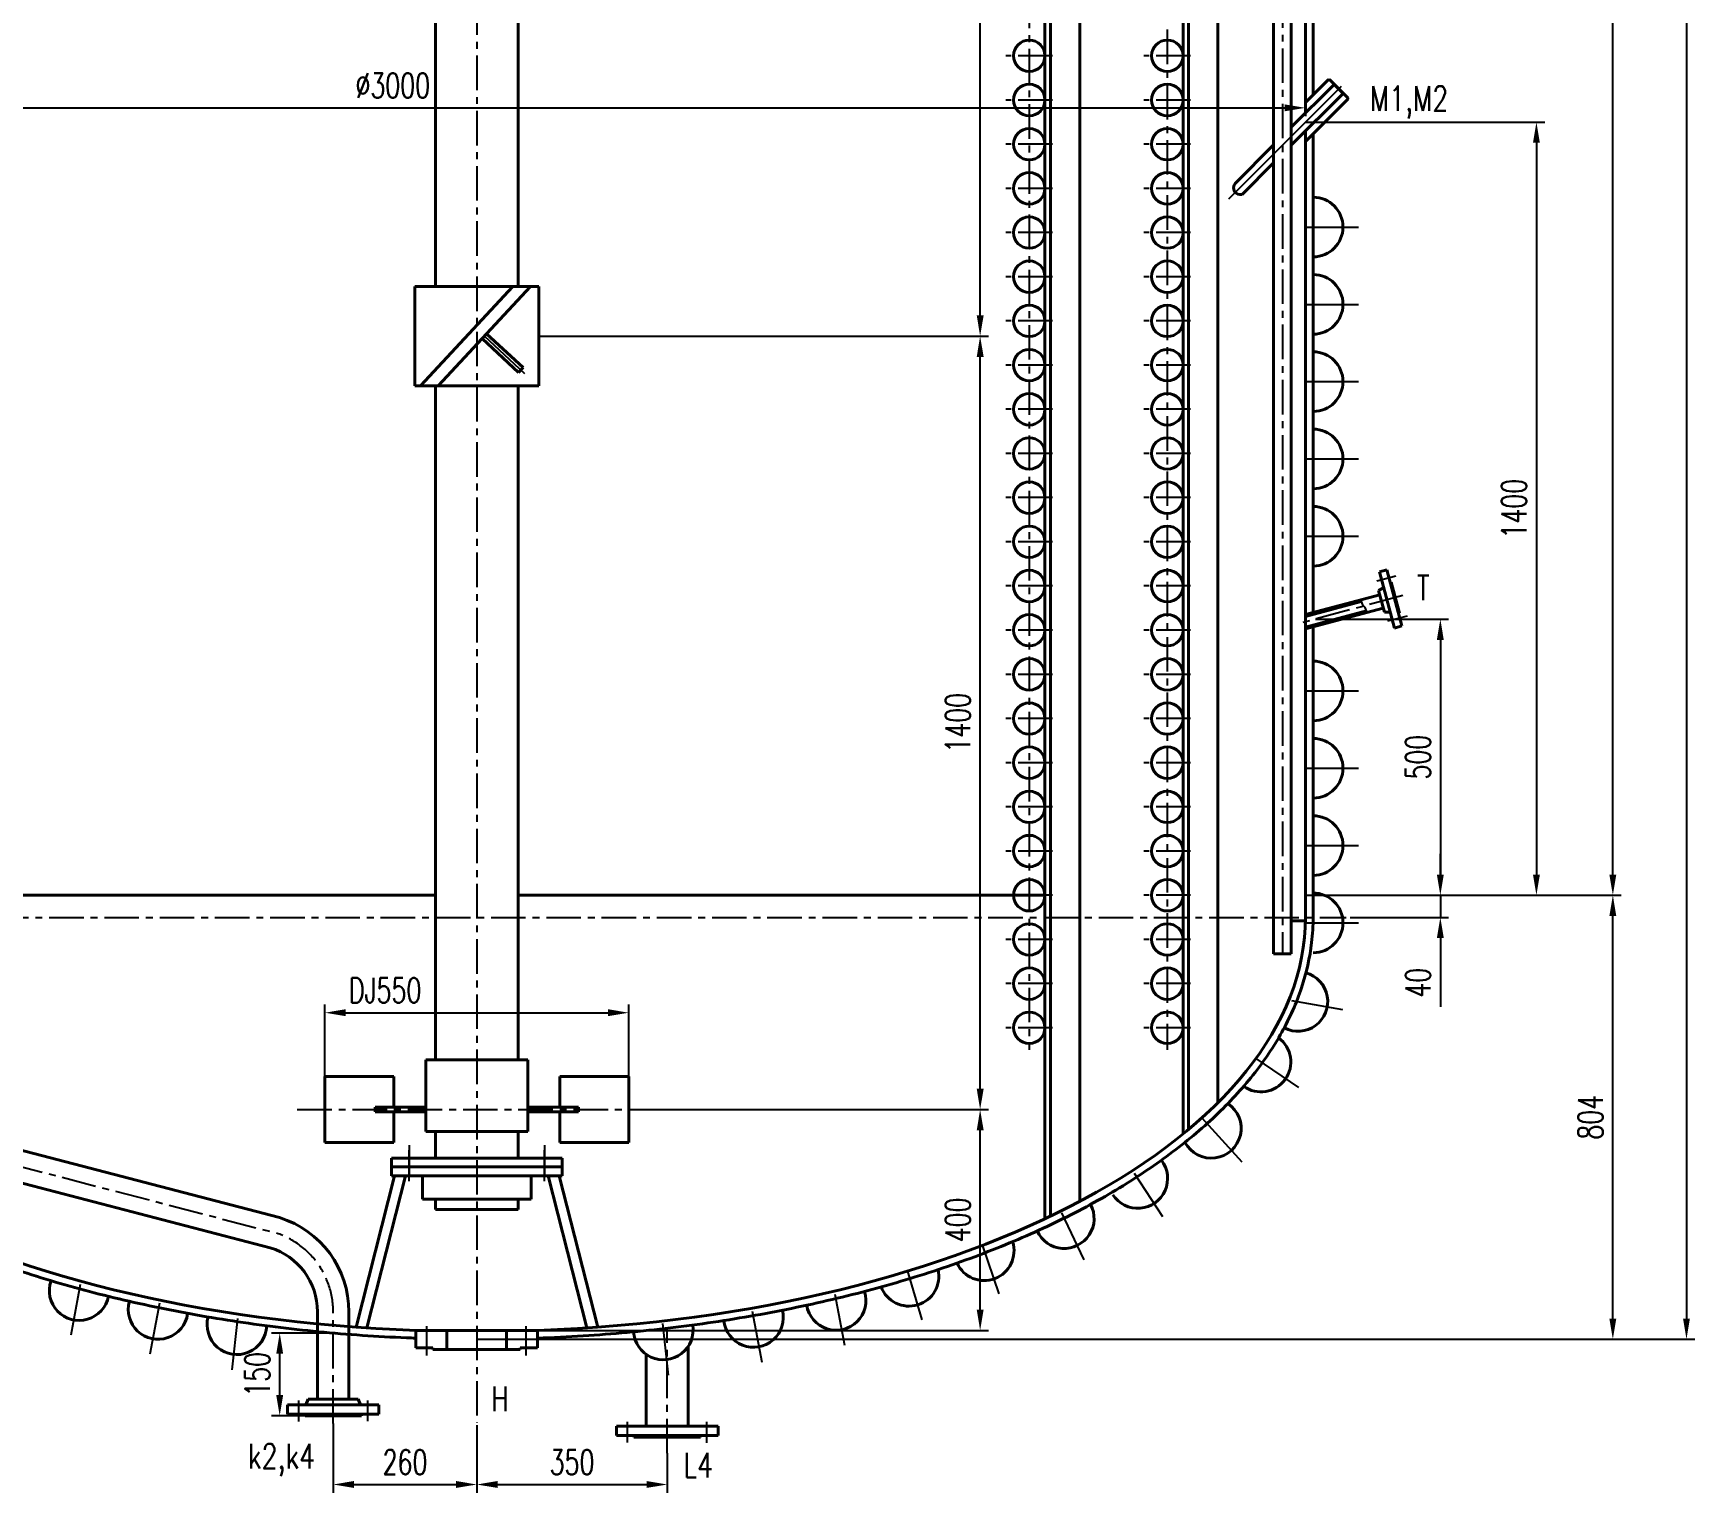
# Model space of a CAD drawing. Extents: x -25301 to -330, y -13680 to -1065.
# Drawn here: x -23487 to -20479, y -9254 to -6611 of the extents above; entities that cross this region are included whole.
import ezdxf
from ezdxf.enums import TextEntityAlignment as Align

# ---------------------------------------------------------------- set-up
doc = ezdxf.new("R2010")
doc.units = 0
doc.header["$LTSCALE"] = 50
doc.header["$MEASUREMENT"] = 0
doc.linetypes.add('CENTER', pattern=[2, 1.25, -0.25, 0.25, -0.25])
doc.layers.get('0').update_dxf_attribs({"linetype": 'CONTINUOUS'})
doc.layers.get('DEFPOINTS').update_dxf_attribs({"linetype": 'CONTINUOUS'})
doc.layers.add('1', color=7, linetype='CONTINUOUS', lineweight=40)
doc.layers.add('2', color=1, linetype='CONTINUOUS', lineweight=40)
doc.layers.add('3', color=3, linetype='CENTER')
doc.styles.add('HZ', font='romans.shx', dxfattribs={"width": 0.7, "bigfont": 'hz1.shx'})
doc.styles.add('HZ1', font='romans.shx', dxfattribs={"width": 0.7, "bigfont": 'hz1.shx'})
doc.dimstyles.new('STANDARD$0', dxfattribs={"dimscale": 15, "dimtxt": 3, "dimasz": 2.5, "dimexe": 1, "dimexo": 0, "dimgap": 1.2, "dimtad": 1, "dimdec": 0, "dimzin": 0, "dimdsep": 46, "dimtxsty": 'HZ1', "dimcen": 0, "dimclrd": 7, "dimclre": 7, "dimclrt": 7, "dimadec": 0, "dimazin": 0, "dimtfac": 1.6, "dimtdec": 0, "dimtmove": 0, "dimatfit": 3, "dimfxl": 1, "dimtolj": 1, "dimtzin": 0, "dimarcsym": 0})

# ---------------------------------------------------------------- blocks, each defined once
blk = doc.blocks.new('*D7')
at = {"color": 7, "linetype": 'ByBlock', "lineweight": -2}
for p, q in [((-21169.6, -4571.8), (-20612, -4571.8)), ((-20627, -8134.3), (-20627, -4609.3)), ((-21024.7, -8171.8), (-20612, -8171.8))]:
    blk.add_line(p, q, dxfattribs=at)
at = {"color": 7, "linetype": 'ByBlock'}
for points in [[(-20633.3, -4609.3), (-20620.8, -4609.3), (-20627, -4571.8)], [(-20633.3, -8134.3), (-20620.8, -8134.3), (-20627, -8171.8)]]:
    blk.add_solid(points, dxfattribs=at)
at = {"layer": 'DEFPOINTS', "color": 0, "linetype": 'ByBlock'}
for p in [(-21169.6, -4571.8), (-20627, -4571.8), (-21024.7, -8171.8)]:
    blk.add_point(p, dxfattribs=at)
at = {"color": 7, "linetype": 'ByBlock', "insert": (-20667.5, -6371.8), "char_height": 45, "attachment_point": 5, "rotation": 90, "style": 'HZ1'}
blk.add_mtext('\\A1;3600', dxfattribs=at)
blk = doc.blocks.new('*D9')
at = {"color": 7, "lineweight": -2}
for p, q in [((-20689.8, -8171.8), (-20612, -8171.8)), ((-20627, -8938.3), (-20627, -8209.3)), ((-22683.6, -8975.8), (-20612, -8975.8))]:
    blk.add_line(p, q, dxfattribs=at)
at = {"color": 7}
for points in [[(-20633.3, -8209.3), (-20620.8, -8209.3), (-20627, -8171.8)], [(-20633.3, -8938.3), (-20620.8, -8938.3), (-20627, -8975.8)]]:
    blk.add_solid(points, dxfattribs=at)
at = {"layer": 'DEFPOINTS', "color": 0}
for p in [(-20689.8, -8171.8), (-20627, -8171.8), (-22683.6, -8975.8)]:
    blk.add_point(p, dxfattribs=at)
at = {"color": 7, "insert": (-20667.5, -8573.8), "char_height": 45, "attachment_point": 5, "rotation": 90, "style": 'HZ1'}
blk.add_mtext('\\A1;804', dxfattribs=at)
blk = doc.blocks.new('*D10')
at = {"color": 7, "lineweight": -2}
for p, q in [((-22358.6, -8559.8), (-21757.4, -8559.8)), ((-21772.4, -8922.3), (-21772.4, -8597.3)), ((-22683.6, -8959.8), (-21757.4, -8959.8))]:
    blk.add_line(p, q, dxfattribs=at)
at = {"color": 7}
for points in [[(-21778.6, -8597.3), (-21766.1, -8597.3), (-21772.4, -8559.8)], [(-21778.6, -8922.3), (-21766.1, -8922.3), (-21772.4, -8959.8)]]:
    blk.add_solid(points, dxfattribs=at)
at = {"layer": 'DEFPOINTS', "color": 0}
for p in [(-22358.6, -8559.8), (-21772.4, -8559.8), (-22683.6, -8959.8)]:
    blk.add_point(p, dxfattribs=at)
at = {"color": 7, "insert": (-21812.9, -8759.8), "char_height": 45, "attachment_point": 5, "rotation": 90, "style": 'HZ1'}
blk.add_mtext('\\A1;400', dxfattribs=at)
blk = doc.blocks.new('*D11')
at = {"color": 7, "lineweight": -2}
for p, q in [((-22683.6, -9192.6), (-22683.6, -9253.8)), ((-22338.9, -9182.2), (-22338.9, -9253.8)), ((-22646.1, -9238.8), (-22376.4, -9238.8))]:
    blk.add_line(p, q, dxfattribs=at)
at = {"color": 7}
for points in [[(-22646.1, -9232.5), (-22646.1, -9245), (-22683.6, -9238.8)], [(-22376.4, -9232.5), (-22376.4, -9245), (-22338.9, -9238.8)]]:
    blk.add_solid(points, dxfattribs=at)
at = {"layer": 'DEFPOINTS', "color": 0}
for p in [(-22683.6, -9192.6), (-22338.9, -9182.2), (-22338.9, -9238.8)]:
    blk.add_point(p, dxfattribs=at)
at = {"color": 7, "insert": (-22511.2, -9198.3), "char_height": 45, "attachment_point": 5, "style": 'HZ1'}
blk.add_mtext('\\A1;350', dxfattribs=at)
blk = doc.blocks.new('*D12')
at = {"color": 7, "lineweight": -2}
for p, q in [((-22943.6, -9128.5), (-22943.6, -9253.8)), ((-22683.6, -9131.5), (-22683.6, -9253.8)), ((-22906.1, -9238.8), (-22721.1, -9238.8))]:
    blk.add_line(p, q, dxfattribs=at)
at = {"color": 7}
for points in [[(-22906.1, -9232.5), (-22906.1, -9245), (-22943.6, -9238.8)], [(-22721.1, -9232.5), (-22721.1, -9245), (-22683.6, -9238.8)]]:
    blk.add_solid(points, dxfattribs=at)
at = {"layer": 'DEFPOINTS', "color": 0}
for p in [(-22943.6, -9128.5), (-22683.6, -9131.5), (-22683.6, -9238.8)]:
    blk.add_point(p, dxfattribs=at)
at = {"color": 7, "insert": (-22813.6, -9198.3), "char_height": 45, "attachment_point": 5, "style": 'HZ1'}
blk.add_mtext('\\A1;260', dxfattribs=at)
blk = doc.blocks.new('*D13')
at = {"color": 7, "lineweight": -2}
for p, q in [((-22943.6, -8964.5), (-23055.4, -8964.5)), ((-23040.4, -9076.9), (-23040.4, -9002)), ((-22943.6, -9114.4), (-23055.4, -9114.4))]:
    blk.add_line(p, q, dxfattribs=at)
at = {"color": 7}
for points in [[(-23046.7, -9002), (-23034.2, -9002), (-23040.4, -8964.5)], [(-23046.7, -9076.9), (-23034.2, -9076.9), (-23040.4, -9114.4)]]:
    blk.add_solid(points, dxfattribs=at)
at = {"layer": 'DEFPOINTS', "color": 0}
for p in [(-23040.4, -8964.5), (-22943.6, -8964.5), (-22943.6, -9114.4)]:
    blk.add_point(p, dxfattribs=at)
at = {"color": 7, "insert": (-23080.9, -9039.4), "char_height": 45, "attachment_point": 5, "rotation": 90, "style": 'HZ1'}
blk.add_mtext('\\A1;150', dxfattribs=at)
blk = doc.blocks.new('*D14')
at = {"color": 7, "linetype": 'ByBlock', "lineweight": -2}
for p, q in [((-24183.6, -6621.4), (-24183.6, -6761)), ((-21183.6, -6621.4), (-21183.6, -6761)), ((-24146.1, -6746), (-21221.1, -6746))]:
    blk.add_line(p, q, dxfattribs=at)
at = {"color": 7, "linetype": 'ByBlock'}
for points in [[(-24146.1, -6739.7), (-24146.1, -6752.2), (-24183.6, -6746)], [(-21221.1, -6739.7), (-21221.1, -6752.2), (-21183.6, -6746)]]:
    blk.add_solid(points, dxfattribs=at)
at = {"layer": 'DEFPOINTS', "color": 0, "linetype": 'ByBlock'}
for p in [(-24183.6, -6621.4), (-21183.6, -6621.4), (-21183.6, -6746)]:
    blk.add_point(p, dxfattribs=at)
at = {"color": 7, "linetype": 'ByBlock', "insert": (-22835.7, -6705.5), "char_height": 45, "attachment_point": 5, "style": 'HZ1'}
blk.add_mtext('\\A1;%%c3000', dxfattribs=at)
blk = doc.blocks.new('*D16')
at = {"color": 7, "lineweight": -2}
for p, q in [((-22571.1, -7159.4), (-21757.4, -7159.4)), ((-21772.4, -8522.3), (-21772.4, -7196.9)), ((-22358.6, -8559.8), (-21757.4, -8559.8))]:
    blk.add_line(p, q, dxfattribs=at)
at = {"color": 7}
for points in [[(-21778.6, -7196.9), (-21766.1, -7196.9), (-21772.4, -7159.4)], [(-21778.6, -8522.3), (-21766.1, -8522.3), (-21772.4, -8559.8)]]:
    blk.add_solid(points, dxfattribs=at)
at = {"layer": 'DEFPOINTS', "color": 0}
for p in [(-22571.1, -7159.4), (-21772.4, -7159.4), (-22358.6, -8559.8)]:
    blk.add_point(p, dxfattribs=at)
at = {"color": 7, "insert": (-21812.9, -7859.6), "char_height": 45, "attachment_point": 5, "rotation": 90, "style": 'HZ1'}
blk.add_mtext('\\A1;1400', dxfattribs=at)
blk = doc.blocks.new('*D17')
at = {"color": 7, "lineweight": -2}
for p, q in [((-20939.3, -8134.3), (-20939.3, -8096.8)), ((-21183.6, -8171.8), (-20924.3, -8171.8)), ((-20939.3, -8171.8), (-20939.3, -8211.8)), ((-21102.4, -8211.8), (-20924.3, -8211.8)), ((-20939.3, -8249.3), (-20939.3, -8373.8))]:
    blk.add_line(p, q, dxfattribs=at)
at = {"color": 7}
for points in [[(-20945.6, -8134.3), (-20933.1, -8134.3), (-20939.3, -8171.8)], [(-20945.6, -8249.3), (-20933.1, -8249.3), (-20939.3, -8211.8)]]:
    blk.add_solid(points, dxfattribs=at)
at = {"layer": 'DEFPOINTS', "color": 0}
for p in [(-21183.6, -8171.8), (-21102.4, -8211.8), (-20939.3, -8211.8)]:
    blk.add_point(p, dxfattribs=at)
at = {"color": 7, "insert": (-20979.8, -8330.3), "char_height": 45, "attachment_point": 5, "rotation": 90, "style": 'HZ1'}
blk.add_mtext('\\A1;40', dxfattribs=at)
blk = doc.blocks.new('*D18')
at = {"color": 7, "linetype": 'ByBlock', "lineweight": -2}
for p, q in [((-21958.3, -5759.4), (-21757.4, -5759.4)), ((-21772.4, -7121.9), (-21772.4, -5796.9)), ((-22571.1, -7159.4), (-21757.4, -7159.4))]:
    blk.add_line(p, q, dxfattribs=at)
at = {"color": 7, "linetype": 'ByBlock'}
for points in [[(-21778.6, -5796.9), (-21766.1, -5796.9), (-21772.4, -5759.4)], [(-21778.6, -7121.9), (-21766.1, -7121.9), (-21772.4, -7159.4)]]:
    blk.add_solid(points, dxfattribs=at)
at = {"layer": 'DEFPOINTS', "color": 0, "linetype": 'ByBlock'}
for p in [(-21958.3, -5759.4), (-21772.4, -5759.4), (-22571.1, -7159.4)]:
    blk.add_point(p, dxfattribs=at)
at = {"color": 7, "linetype": 'ByBlock', "insert": (-21812.9, -6459.4), "char_height": 45, "attachment_point": 5, "rotation": 90, "style": 'HZ1'}
blk.add_mtext('\\A1;1400', dxfattribs=at)
blk = doc.blocks.new('*D37')
at = {"color": 7, "lineweight": -2}
for p, q in [((-21183.6, -6771.8), (-20750.4, -6771.8)), ((-20765.4, -6809.3), (-20765.4, -8134.3)), ((-21024.7, -8171.8), (-20750.4, -8171.8))]:
    blk.add_line(p, q, dxfattribs=at)
at = {"color": 7}
for points in [[(-20771.6, -6809.3), (-20759.1, -6809.3), (-20765.4, -6771.8)], [(-20771.6, -8134.3), (-20759.1, -8134.3), (-20765.4, -8171.8)]]:
    blk.add_solid(points, dxfattribs=at)
at = {"layer": 'DEFPOINTS', "color": 0}
for p in [(-21183.6, -6771.8), (-21024.7, -8171.8), (-20765.4, -8171.8)]:
    blk.add_point(p, dxfattribs=at)
at = {"color": 7, "insert": (-20805.9, -7471.8), "char_height": 45, "attachment_point": 5, "rotation": 90, "style": 'HZ1'}
blk.add_mtext('\\A1;1400', dxfattribs=at)
blk = doc.blocks.new('*D38')
at = {"color": 7, "lineweight": -2}
for p, q in [((-21165.6, -7671.8), (-20924.3, -7671.8)), ((-20939.3, -7709.3), (-20939.3, -8134.3)), ((-21053.9, -8171.8), (-20924.3, -8171.8))]:
    blk.add_line(p, q, dxfattribs=at)
at = {"color": 7}
for points in [[(-20945.6, -7709.3), (-20933.1, -7709.3), (-20939.3, -7671.8)], [(-20945.6, -8134.3), (-20933.1, -8134.3), (-20939.3, -8171.8)]]:
    blk.add_solid(points, dxfattribs=at)
at = {"layer": 'DEFPOINTS', "color": 0}
for p in [(-21165.6, -7671.8), (-21053.9, -8171.8), (-20939.3, -8171.8)]:
    blk.add_point(p, dxfattribs=at)
at = {"color": 7, "insert": (-20979.8, -7921.8), "char_height": 45, "attachment_point": 5, "rotation": 90, "style": 'HZ1'}
blk.add_mtext('\\A1;500', dxfattribs=at)
blk = doc.blocks.new('*D39')
at = {"color": 7, "lineweight": -2}
for p, q in [((-22958.6, -8499.8), (-22958.6, -8369.5)), ((-22921.1, -8384.5), (-22446.1, -8384.5)), ((-22408.6, -8499.8), (-22408.6, -8369.5))]:
    blk.add_line(p, q, dxfattribs=at)
at = {"color": 7}
for points in [[(-22921.1, -8378.2), (-22921.1, -8390.7), (-22958.6, -8384.5)], [(-22446.1, -8378.2), (-22446.1, -8390.7), (-22408.6, -8384.5)]]:
    blk.add_solid(points, dxfattribs=at)
at = {"layer": 'DEFPOINTS', "color": 0}
for p in [(-22408.6, -8384.5), (-22958.6, -8499.8), (-22408.6, -8499.8)]:
    blk.add_point(p, dxfattribs=at)
at = {"color": 7, "insert": (-22849.5, -8344), "char_height": 45, "attachment_point": 5, "style": 'HZ1'}
blk.add_mtext('\\A1;DJ550', dxfattribs=at)
blk = doc.blocks.new('*D41')
at = {"color": 7, "lineweight": -2}
for p, q in [((-22683.6, -1390.4), (-20478.7, -1390.4)), ((-20493.7, -1427.9), (-20493.7, -8938.3)), ((-22683.6, -8975.8), (-20478.7, -8975.8))]:
    blk.add_line(p, q, dxfattribs=at)
at = {"color": 7}
for points in [[(-20500, -1427.9), (-20487.5, -1427.9), (-20493.7, -1390.4)], [(-20500, -8938.3), (-20487.5, -8938.3), (-20493.7, -8975.8)]]:
    blk.add_solid(points, dxfattribs=at)
at = {"layer": 'DEFPOINTS', "color": 0}
for p in [(-22683.6, -1390.4), (-22683.6, -8975.8), (-20493.7, -8975.8)]:
    blk.add_point(p, dxfattribs=at)
at = {"color": 7, "insert": (-20534.2, -5183.1), "char_height": 45, "attachment_point": 5, "rotation": 90, "style": 'HZ1'}
blk.add_mtext('\\A1;~7585', dxfattribs=at)

msp = doc.modelspace()

# ---------------------------------------------------------------- linework, layer by layer
for p, q in [((-21322.5, -6910.7), (-21118.4, -6706.6)), ((-21183.6, -6754.1), (-21132, -6702.6)), ((-21183.6, -6789.5), (-21114.3, -6720.3)), ((-22596.5, -7227.5), (-22669.9, -7159.4))]:
    msp.add_line(p, q)
at = {"color": 1}
for p, q in [((-21140.1, -6694.5), (-21141.6, -6694.5)), ((-21131.7, -6703.7), (-21132, -6702.6)), ((-21115.4, -6720), (-21114.3, -6720.3)), ((-21106.2, -6728.4), (-21106.2, -6729.8))]:
    msp.add_line(p, q, dxfattribs=at)
for centre, radius, start, end in [((-21065.6, -7635.6), 17.8, 184.1759, 225.9247), ((-21085.8, -7658.4), 12.7, 352.5653, 52.1564)]:
    msp.add_arc(centre, radius, start, end)
at = {"layer": '1', "color": 1}
for p, q in [((-21241.1, -4538.5), (-21241.1, -8277.9)), ((-21209.1, -4538.5), (-21209.1, -8277.9)), ((-21183.6, -4531.8), (-21183.6, -6755.6)), ((-21169.6, -4531.8), (-21169.6, -6722.5)), ((-21655.1, -4800.3), (-21655.1, -8757.8)), ((-21645.1, -4800.3), (-21645.1, -8753)), ((-21592.1, -4800.3), (-21592.1, -8726.3)), ((-21405.1, -4800.3), (-21405.1, -8604.1)), ((-21395.1, -4800.3), (-21395.1, -8595.8)), ((-21342.1, -4800.3), (-21342.1, -8547.4)), ((-22758.6, -7069.4), (-22758.6, -5849.4)), ((-22608.6, -7069.4), (-22608.6, -5849.4)), ((-21131.7, -6703.7), (-21209.1, -6781.1)), ((-21183.6, -6736.5), (-21141.6, -6694.5)), ((-21106.2, -6728.4), (-21140.1, -6694.5)), ((-21131.7, -6703.7), (-21115.4, -6720)), ((-21115.4, -6720), (-21209.1, -6813.6)), ((-21183.6, -6807.2), (-21106.2, -6729.8)), ((-21183.6, -6788.1), (-21183.6, -8211.8)), ((-21169.6, -6793.2), (-21169.6, -7658.9)), ((-21241.1, -6813.1), (-21310.9, -6882.9)), ((-21241.1, -6845.6), (-21298.2, -6902.8)), ((-22758.6, -8469.8), (-22758.6, -7249.4)), ((-22608.6, -8469.8), (-22608.6, -7249.4)), ((-21169.6, -7684.8), (-21169.6, -8211.8)), ((-23712.1, -8171.8), (-22758.6, -8171.8)), ((-22608.6, -8171.8), (-21655.1, -8171.8)), ((-21209.1, -8218.1), (-21183.6, -8218.1)), ((-22776.1, -8469.8), (-22776.1, -8599.8)), ((-22776.1, -8469.8), (-22591.1, -8469.8)), ((-22591.1, -8469.8), (-22591.1, -8599.8)), ((-22958.6, -8499.8), (-22958.6, -8619.8)), ((-22958.6, -8499.8), (-22833.6, -8499.8)), ((-22833.6, -8499.8), (-22833.6, -8555.8)), ((-22533.6, -8499.8), (-22533.6, -8555.8)), ((-22408.6, -8499.8), (-22533.6, -8499.8)), ((-22408.6, -8499.8), (-22408.6, -8619.8)), ((-22867.9, -8555.8), (-22776.1, -8555.8)), ((-22867.9, -8555.8), (-22867.9, -8563.8)), ((-22867.9, -8563.8), (-22776.1, -8563.8)), ((-22833.6, -8563.8), (-22833.6, -8619.8)), ((-22499.3, -8555.8), (-22591.1, -8555.8)), ((-22499.3, -8563.8), (-22591.1, -8563.8)), ((-22533.6, -8563.8), (-22533.6, -8619.8)), ((-22499.3, -8555.8), (-22499.3, -8563.8)), ((-22776.1, -8599.8), (-22591.1, -8599.8)), ((-22958.6, -8619.8), (-22833.6, -8619.8)), ((-22408.6, -8619.8), (-22533.6, -8619.8))]:
    msp.add_line(p, q, dxfattribs=at)
for centre, start, end in [((-21169.6, -6961.8), 270, 90), ((-21169.6, -7101.8), 270, 90), ((-21169.6, -7241.8), 270, 90), ((-21169.6, -7381.8), 270, 90), ((-21169.6, -7521.8), 270, 90), ((-21169.6, -7801.8), 270, 90), ((-21169.6, -7941.8), 270, 90), ((-21169.6, -8081.8), 270, 90), ((-21169.6, -8221.8), 270, 90), ((-21197.2, -8364.2), 242.5476, 74.2877), ((-21264, -8473.8), 234.4365, 53.9601), ((-21353.9, -8593.9), 208.0207, 56.3202), ((-21487, -8684.7), 212.9405, 37.7492), ((-21620.1, -8757.3), 204.491, 28.3691), ((-21765.1, -8815.5), 204.4253, 17.7063), ((-23403.5, -8887.7), 160.6065, 349.0123), ((-21901.2, -8861.8), 200.8349, 13.074), ((-22033.1, -8905.5), 189.2657, 17.6128), ((-23260.5, -8921.8), 164.162, 351.3682), ((-22182.8, -8936.4), 185.8628, 14.1009), ((-23117.9, -8949.5), 164.5409, 357.5174), ((-22346, -8958.9), 183.6323, 9.4752)]:
    msp.add_arc(centre, 54, start, end, dxfattribs=at)
at = {"layer": '2'}
for p, q in [((-22796.1, -7069.4), (-22796.1, -7249.4)), ((-22796.1, -7069.4), (-22571.1, -7069.4)), ((-22785.4, -7249.4), (-22618.3, -7069.4)), ((-22753.5, -7249.4), (-22586.4, -7069.4)), ((-22571.1, -7069.4), (-22571.1, -7249.4)), ((-22599.9, -7216.3), (-22665.8, -7155)), ((-22608, -7225.1), (-22674, -7163.8)), ((-22608, -7225.1), (-22599.9, -7216.3)), ((-22796.1, -7249.4), (-22571.1, -7249.4)), ((-21036.2, -7582.8), (-21049.7, -7586.4)), ((-21049.7, -7586.4), (-21022.5, -7687.9)), ((-21036.2, -7582.8), (-21009, -7684.2)), ((-21028.2, -7605), (-21030.1, -7605.5)), ((-21028.2, -7605), (-21013.2, -7661)), ((-21049, -7627.7), (-21183.6, -7663.7)), ((-21082.9, -7639.8), (-21183.6, -7666.8)), ((-21042, -7615.4), (-21051.1, -7620.1)), ((-21051.1, -7620.1), (-21040.5, -7659.4)), ((-21042.6, -7651.8), (-21183.6, -7689.6)), ((-21073.2, -7656.9), (-21183.6, -7686.5)), ((-21030.3, -7658.9), (-21040.5, -7659.4)), ((-21013.2, -7661), (-21015.1, -7661.5)), ((-21009, -7684.2), (-21022.5, -7687.9)), ((-21209.1, -8277.9), (-21241.1, -8277.9)), ((-22758.6, -8599.8), (-22758.6, -8647.6)), ((-22608.6, -8599.8), (-22608.6, -8647.6)), ((-23564.2, -8619.2), (-23040.5, -8755.5)), ((-23712.1, -8639.6), (-23057.5, -8810)), ((-22529.3, -8647.6), (-22837.9, -8647.6)), ((-22837.9, -8647.6), (-22837.9, -8663.7)), ((-22529.3, -8647.6), (-22529.3, -8663.7)), ((-22832.8, -8679.8), (-22902.3, -8953.8)), ((-22812.8, -8679.8), (-22882.6, -8955.2)), ((-22556.1, -8663.7), (-22837.9, -8663.7)), ((-22529.3, -8663.7), (-22837.9, -8663.7)), ((-22837.9, -8679.8), (-22837.9, -8663.7)), ((-22529.3, -8679.8), (-22837.9, -8679.8)), ((-22782.1, -8679.8), (-22782.1, -8722.1)), ((-22585.1, -8679.8), (-22585.1, -8722.1)), ((-22554.4, -8679.8), (-22484.5, -8955.2)), ((-22534.4, -8679.8), (-22464.8, -8953.8)), ((-22529.3, -8679.8), (-22529.3, -8663.7)), ((-22585.1, -8722.1), (-22782.1, -8722.1)), ((-22758.6, -8722.1), (-22758.6, -8740.8)), ((-22608.6, -8722.1), (-22608.6, -8740.8)), ((-22758.6, -8740.8), (-22608.6, -8740.8)), ((-22972.1, -9084.1), (-22972.1, -8926)), ((-22915.1, -9084.1), (-22915.1, -8926)), ((-22794, -8959.8), (-22574, -8959.8)), ((-22794, -8991.6), (-22794, -8959.8)), ((-22737.6, -8959.8), (-22737.6, -8994.6)), ((-22629.6, -8959.8), (-22629.6, -8994.6)), ((-22574, -8991.6), (-22574, -8959.8)), ((-22794, -8991.6), (-22763, -8991.6)), ((-22763, -8994.6), (-22763, -8991.6)), ((-22605, -8991.6), (-22574, -8991.6)), ((-22605, -8994.6), (-22605, -8991.6)), ((-22300.9, -9133.2), (-22300.9, -8988.7)), ((-22763, -8994.6), (-22605, -8994.6)), ((-22376.9, -9133.2), (-22376.9, -9003.2)), ((-22861.1, -9094.4), (-23026.1, -9094.4)), ((-23026.1, -9111.4), (-23026.1, -9094.4)), ((-22861.1, -9111.4), (-23026.1, -9111.4)), ((-22994.6, -9114.4), (-22994.6, -9111.4)), ((-22993.3, -9094.4), (-22989, -9084.1)), ((-22989, -9084.1), (-22898.1, -9084.1)), ((-22893.9, -9094.4), (-22898.1, -9084.1)), ((-22892.6, -9114.4), (-22892.6, -9111.4)), ((-22861.1, -9111.4), (-22861.1, -9094.4)), ((-22892.6, -9114.4), (-22994.6, -9114.4)), ((-22430.9, -9150.2), (-22430.9, -9133.2)), ((-22430.9, -9133.2), (-22246.9, -9133.2)), ((-22246.9, -9150.2), (-22246.9, -9133.2)), ((-22430.9, -9150.2), (-22246.9, -9150.2)), ((-22399.4, -9153.2), (-22399.4, -9150.2)), ((-22399.4, -9153.2), (-22278.4, -9153.2)), ((-22278.4, -9153.2), (-22278.4, -9150.2))]:
    msp.add_line(p, q, dxfattribs=at)
for centre in [(-21683.6, -6651.8), (-21433.6, -6651.8), (-21683.6, -6731.8), (-21433.6, -6731.8), (-21683.6, -6811.8), (-21433.6, -6811.8), (-21683.6, -6891.8), (-21433.6, -6891.8), (-21683.6, -6971.8), (-21433.6, -6971.8), (-21683.6, -7051.8), (-21433.6, -7051.8), (-21683.6, -7131.8), (-21433.6, -7131.8), (-21683.6, -7211.8), (-21433.6, -7211.8), (-21683.6, -7291.8), (-21433.6, -7291.8), (-21683.6, -7371.8), (-21433.6, -7371.8), (-21683.6, -7451.8), (-21433.6, -7451.8), (-21683.6, -7531.8), (-21433.6, -7531.8), (-21683.6, -7611.8), (-21433.6, -7611.8), (-21683.6, -7691.8), (-21433.6, -7691.8), (-21683.6, -7771.8), (-21433.6, -7771.8), (-21683.6, -7851.8), (-21433.6, -7851.8), (-21683.6, -7931.8), (-21433.6, -7931.8), (-21683.6, -8011.8), (-21433.6, -8011.8), (-21683.6, -8091.8), (-21433.6, -8091.8), (-21683.6, -8171.8), (-21433.6, -8171.8), (-21683.6, -8251.8), (-21433.6, -8251.8), (-21683.6, -8331.8), (-21433.6, -8331.8), (-21683.6, -8411.8), (-21433.6, -8411.8)]:
    msp.add_circle(centre, 28.5, dxfattribs=at)
for centre, radius, start, end in [((-21301.2, -6890.7), 12.4, 141.1937, 283.5835), ((-23093.6, -8926), 178.5, 0, 72.707), ((-23093.6, -8926), 121.5, 0, 72.707)]:
    msp.add_arc(centre, radius, start, end, dxfattribs=at)
at = {"layer": '2', "extrusion": (0, 0, -1)}
msp.add_ellipse((-22683.6, -8211.8), major_axis=(-1500, 0), ratio=0.5, start_param=4.785498, end_param=6.283185, dxfattribs=at)
at = {"layer": '2'}
msp.add_ellipse((-22683.6, -8211.8), major_axis=(1500, 0), ratio=0.5, start_param=4.785498, end_param=6.283185, dxfattribs=at)
for points, knots in [([(-24197.6, -8211.8), (-24197.6, -8229.9), (-24196.3, -8247.9), (-24191.3, -8283.8), (-24187.6, -8301.8), (-24177.6, -8337.4), (-24171.4, -8355.1), (-24152.6, -8399.5), (-24138.4, -8425.9), (-24104.5, -8477.8), (-24084.9, -8503.3), (-24040.5, -8552.8), (-24015.7, -8576.9), (-23961.2, -8623.7), (-23931.5, -8646.2), (-23867.6, -8689.7), (-23833.4, -8710.5), (-23760.8, -8750.2), (-23722.4, -8769), (-23641.9, -8804.5), (-23599.8, -8821.2), (-23512.4, -8852.2), (-23467, -8866.6), (-23373.6, -8892.8), (-23325.5, -8904.6), (-23227, -8925.6), (-23176.7, -8934.8), (-23074.4, -8950.5), (-23022.4, -8957), (-22917.4, -8967.2), (-22864.4, -8970.9), (-22805.4, -8973.4), (-22799.7, -8973.6), (-22794, -8973.8)], [0, 0, 0, 0, 0.069542, 0.069542, 0.139085, 0.139085, 0.208627, 0.208627, 0.315082, 0.315082, 0.421536, 0.421536, 0.527991, 0.527991, 0.634445, 0.634445, 0.740899, 0.740899, 0.847354, 0.847354, 0.953808, 0.953808, 1.060263, 1.060263, 1.166717, 1.166717, 1.273171, 1.273171, 1.379626, 1.379626, 1.48608, 1.48608, 1.49745, 1.49745, 1.49745, 1.49745]), ([(-22574, -8973.8), (-22546.2, -8972.8), (-22518.5, -8971.4), (-22437.9, -8966.2), (-22385.2, -8961.4), (-22281.1, -8949), (-22229.8, -8941.3), (-22128.9, -8923.4), (-22079.4, -8913.2), (-21982.9, -8890), (-21935.8, -8877.1), (-21844.7, -8848.9), (-21800.6, -8833.6), (-21715.9, -8800.7), (-21675.3, -8783.1), (-21597.9, -8745.8), (-21561.2, -8726.2), (-21492.1, -8684.9), (-21459.7, -8663.3), (-21399.5, -8618.5), (-21371.8, -8595.3), (-21321.3, -8547.3), (-21298.6, -8522.7), (-21258.4, -8472.1), (-21241, -8446.2), (-21211.6, -8393.5), (-21199.7, -8366.7), (-21181.7, -8312.4), (-21175.5, -8285), (-21170.5, -8242.3), (-21169.6, -8227), (-21169.6, -8211.8)], [1.643564, 1.643564, 1.643564, 1.643564, 1.698989, 1.698989, 1.805443, 1.805443, 1.911898, 1.911898, 2.018352, 2.018352, 2.124806, 2.124806, 2.231261, 2.231261, 2.337715, 2.337715, 2.44417, 2.44417, 2.550624, 2.550624, 2.657078, 2.657078, 2.763533, 2.763533, 2.869987, 2.869987, 2.976441, 2.976441, 3.082896, 3.082896, 3.141593, 3.141593, 3.141593, 3.141593])]:
    msp.add_open_spline(points, degree=3, knots=knots, dxfattribs=at)
at = {"layer": '3'}
for p, q in [((-22683.6, -1351.4), (-22683.6, -9127)), ((-21225.1, -4538.5), (-21225.1, -8277.9)), ((-21433.6, -4704.4), (-21433.6, -8451.8)), ((-21683.6, -4739.4), (-21683.6, -8451.8)), ((-21641.3, -6651.8), (-21725.9, -6651.8)), ((-21391.3, -6651.8), (-21475.9, -6651.8)), ((-21641.3, -6731.8), (-21725.9, -6731.8)), ((-21391.3, -6731.8), (-21475.9, -6731.8)), ((-21641.3, -6811.8), (-21725.9, -6811.8)), ((-21391.3, -6811.8), (-21475.9, -6811.8)), ((-21641.3, -6891.8), (-21725.9, -6891.8)), ((-21391.3, -6891.8), (-21475.9, -6891.8)), ((-21641.3, -6971.8), (-21725.9, -6971.8)), ((-21391.3, -6971.8), (-21475.9, -6971.8)), ((-21641.3, -7051.8), (-21725.9, -7051.8)), ((-21391.3, -7051.8), (-21475.9, -7051.8)), ((-21641.3, -7131.8), (-21725.9, -7131.8)), ((-21391.3, -7131.8), (-21475.9, -7131.8)), ((-21641.3, -7211.8), (-21725.9, -7211.8)), ((-21391.3, -7211.8), (-21475.9, -7211.8)), ((-21641.3, -7291.8), (-21725.9, -7291.8)), ((-21391.3, -7291.8), (-21475.9, -7291.8)), ((-21641.3, -7371.8), (-21725.9, -7371.8)), ((-21391.3, -7371.8), (-21475.9, -7371.8)), ((-21641.3, -7451.8), (-21725.9, -7451.8)), ((-21391.3, -7451.8), (-21475.9, -7451.8)), ((-21641.3, -7531.8), (-21725.9, -7531.8)), ((-21391.3, -7531.8), (-21475.9, -7531.8)), ((-21019.7, -7593.9), (-21054.1, -7603.1)), ((-21641.3, -7611.8), (-21725.9, -7611.8)), ((-21391.3, -7611.8), (-21475.9, -7611.8)), ((-21007, -7629.3), (-21199, -7680.8)), ((-20999.6, -7666.2), (-21034.7, -7675.6)), ((-21641.3, -7691.8), (-21725.9, -7691.8)), ((-21391.3, -7691.8), (-21475.9, -7691.8)), ((-21641.3, -7771.8), (-21725.9, -7771.8)), ((-21391.3, -7771.8), (-21475.9, -7771.8)), ((-21641.3, -7851.8), (-21725.9, -7851.8)), ((-21391.3, -7851.8), (-21475.9, -7851.8)), ((-21641.3, -7931.8), (-21725.9, -7931.8)), ((-21391.3, -7931.8), (-21475.9, -7931.8)), ((-21641.3, -8011.8), (-21725.9, -8011.8)), ((-21391.3, -8011.8), (-21475.9, -8011.8)), ((-21641.3, -8091.8), (-21725.9, -8091.8)), ((-21391.3, -8091.8), (-21475.9, -8091.8)), ((-21641.3, -8171.8), (-21725.9, -8171.8)), ((-21391.3, -8171.8), (-21475.9, -8171.8)), ((-24257.7, -8211.8), (-21109.5, -8211.8)), ((-21641.3, -8251.8), (-21725.9, -8251.8)), ((-21391.3, -8251.8), (-21475.9, -8251.8)), ((-21641.3, -8331.8), (-21725.9, -8331.8)), ((-21391.3, -8331.8), (-21475.9, -8331.8)), ((-21641.3, -8411.8), (-21725.9, -8411.8)), ((-21391.3, -8411.8), (-21475.9, -8411.8)), ((-23008.6, -8559.8), (-22358.6, -8559.8)), ((-23821.3, -8581.8), (-23049, -8782.8)), ((-22805.9, -8624.1), (-22805.9, -8679.9)), ((-22561.2, -8624.1), (-22561.2, -8679.9)), ((-22805.9, -8689.4), (-22805.9, -8633.5)), ((-22561.2, -8689.4), (-22561.2, -8633.5)), ((-22943.6, -9128.5), (-22943.6, -8926)), ((-22774, -9005.1), (-22774, -8951.9)), ((-22594, -9005.1), (-22594, -8951.9)), ((-22338.9, -9182.2), (-22338.9, -8961.4)), ((-23006.1, -9124.8), (-23006.1, -9086.4)), ((-22881.1, -9124.1), (-22881.1, -9086.4)), ((-22410.9, -9162.9), (-22410.9, -9125.3)), ((-22266.9, -9163.6), (-22266.9, -9125.3))]:
    msp.add_line(p, q, dxfattribs=at)
at = {"layer": '3', "color": 0, "ltscale": 3}
for p, q in [((-21181.1, -6961.8), (-21087.4, -6961.8)), ((-21181.1, -7101.8), (-21087.4, -7101.8)), ((-21181.1, -7241.8), (-21087.4, -7241.8)), ((-21181.1, -7381.8), (-21087.4, -7381.8)), ((-21181.1, -7521.8), (-21087.4, -7521.8)), ((-21181.1, -7801.8), (-21087.4, -7801.8)), ((-21181.1, -7941.8), (-21087.4, -7941.8)), ((-21181.1, -8081.8), (-21087.4, -8081.8)), ((-21181.1, -8221.8), (-21087.4, -8221.8)), ((-21208.6, -8362.2), (-21116.3, -8378.4)), ((-21273.6, -8467.3), (-21196.1, -8520.2)), ((-21371.2, -8575), (-21298.5, -8654.6)), ((-21493.3, -8675), (-21442.4, -8753.8)), ((-21625, -8746.9), (-21585, -8831.7)), ((-21768.8, -8804.6), (-21738.5, -8893.3)), ((-21904.5, -8850.7), (-21878, -8940.7)), ((-23401.4, -8876.4), (-23418.8, -8968.5)), ((-22035.2, -8894.1), (-22017.8, -8986.2)), ((-23258.3, -8910.5), (-23275.8, -9002.6)), ((-22184.9, -8925), (-22167.5, -9017.1)), ((-23116.6, -8938), (-23126.9, -9031.2)), ((-22347.2, -8947.4), (-22336.9, -9040.6))]:
    msp.add_line(p, q, dxfattribs=at)
at = {"layer": '3'}
msp.add_arc((-23093.6, -8926), 150, 0, 72.707, dxfattribs=at)

# ---------------------------------------------------------------- texts
at = {"color": 7, "linetype": 'ByBlock', "style": 'HZ', "width": 0.75}
msp.add_text('M1,M2', height=45, dxfattribs=at).set_placement((-20995.8, -6735.9), align=Align.MIDDLE)
at = {"style": 'HZ', "width": 0.75}
for s, p in [('T', (-20970.2, -7615.1)), ('H', (-22641.7, -9083.7)), ('k2,k4', (-23037.1, -9194.4)), ('L4', (-22282.6, -9203.7))]:
    msp.add_text(s, height=45, dxfattribs=at).set_placement(p, align=Align.MIDDLE)

# ---------------------------------------------------------------- dimensions: what is measured, and where the dimension line sits
dim = msp.add_linear_dim(base=(-20493.7, -8975.8), p1=(-22683.6, -1390.4), p2=(-22683.6, -8975.8), angle=90, text='~<>', dimstyle='STANDARD$0')
dim.commit()
dim.dimension.update_dxf_attribs({"geometry": '*D41', "text_midpoint": (-20534.2, -5183.1)})
at = {"color": 7, "linetype": 'ByBlock'}
for base, p1, p2, picture, middle in [((-20627, -4571.8), (-21024.7, -8171.8), (-21169.6, -4571.8), '*D7', (-20667.5, -6371.8)), ((-21772.4, -5759.4), (-22571.1, -7159.4), (-21958.3, -5759.4), '*D18', (-21812.9, -6459.4))]:
    dim = msp.add_linear_dim(base=base, p1=p1, p2=p2, angle=90, dimstyle='STANDARD$0', dxfattribs=at)
    dim.commit()
    dim.dimension.update_dxf_attribs({"geometry": picture, "text_midpoint": middle})
dim = msp.add_linear_dim(base=(-21183.6, -6746), p1=(-24183.6, -6621.4), p2=(-21183.6, -6621.4), text='%%c<>', dimstyle='STANDARD$0', dxfattribs=at)
dim.commit()
dim.dimension.update_dxf_attribs({"geometry": '*D14', "text_midpoint": (-22835.7, -6746), "dimtype": 160})
for base, p1, p2, angle, picture, middle in [((-20765.4, -8171.8), (-21183.6, -6771.8), (-21024.7, -8171.8), 90, '*D37', (-20805.9, -7471.8)), ((-21772.4, -7159.4), (-22358.6, -8559.8), (-22571.1, -7159.4), 90, '*D16', (-21812.9, -7859.6)), ((-20939.3, -8171.8), (-21165.6, -7671.8), (-21053.9, -8171.8), 90, '*D38', (-20979.8, -7921.8)), ((-20939.3, -8211.8), (-21183.6, -8171.8), (-21102.4, -8211.8), 90, '*D17', (-20979.8, -8330.3)), ((-20627, -8171.8), (-22683.6, -8975.8), (-20689.8, -8171.8), 90, '*D9', (-20667.5, -8573.8)), ((-21772.4, -8559.8), (-22683.6, -8959.8), (-22358.6, -8559.8), 90, '*D10', (-21812.9, -8759.8)), ((-23040.4, -8964.5), (-22943.6, -9114.4), (-22943.6, -8964.5), 270, '*D13', (-23080.9, -9039.4))]:
    dim = msp.add_linear_dim(base=base, p1=p1, p2=p2, angle=angle, dimstyle='STANDARD$0')
    dim.commit()
    dim.dimension.update_dxf_attribs({"geometry": picture, "text_midpoint": middle})
dim = msp.add_linear_dim(base=(-22408.6, -8384.5), p1=(-22958.6, -8499.8), p2=(-22408.6, -8499.8), text='DJ<>', dimstyle='STANDARD$0', override={"dimdec": 0, "dimtfac": 1, "dimtdec": 0})
dim.commit()
dim.dimension.update_dxf_attribs({"geometry": '*D39', "text_midpoint": (-22849.5, -8384.5), "dimtype": 160})
dim = msp.add_linear_dim(base=(-22683.6, -9238.8), p1=(-22943.6, -9128.5), p2=(-22683.6, -9131.5), dimstyle='STANDARD$0')
dim.commit()
dim.dimension.update_dxf_attribs({"geometry": '*D12', "text_midpoint": (-22813.6, -9198.3)})
dim = msp.add_linear_dim(base=(-22338.9, -9238.8), p1=(-22683.6, -9192.6), p2=(-22338.9, -9182.2), text='350', dimstyle='STANDARD$0')
dim.commit()
dim.dimension.update_dxf_attribs({"geometry": '*D11', "text_midpoint": (-22511.2, -9198.3)})

doc.saveas('drawing.dxf')
